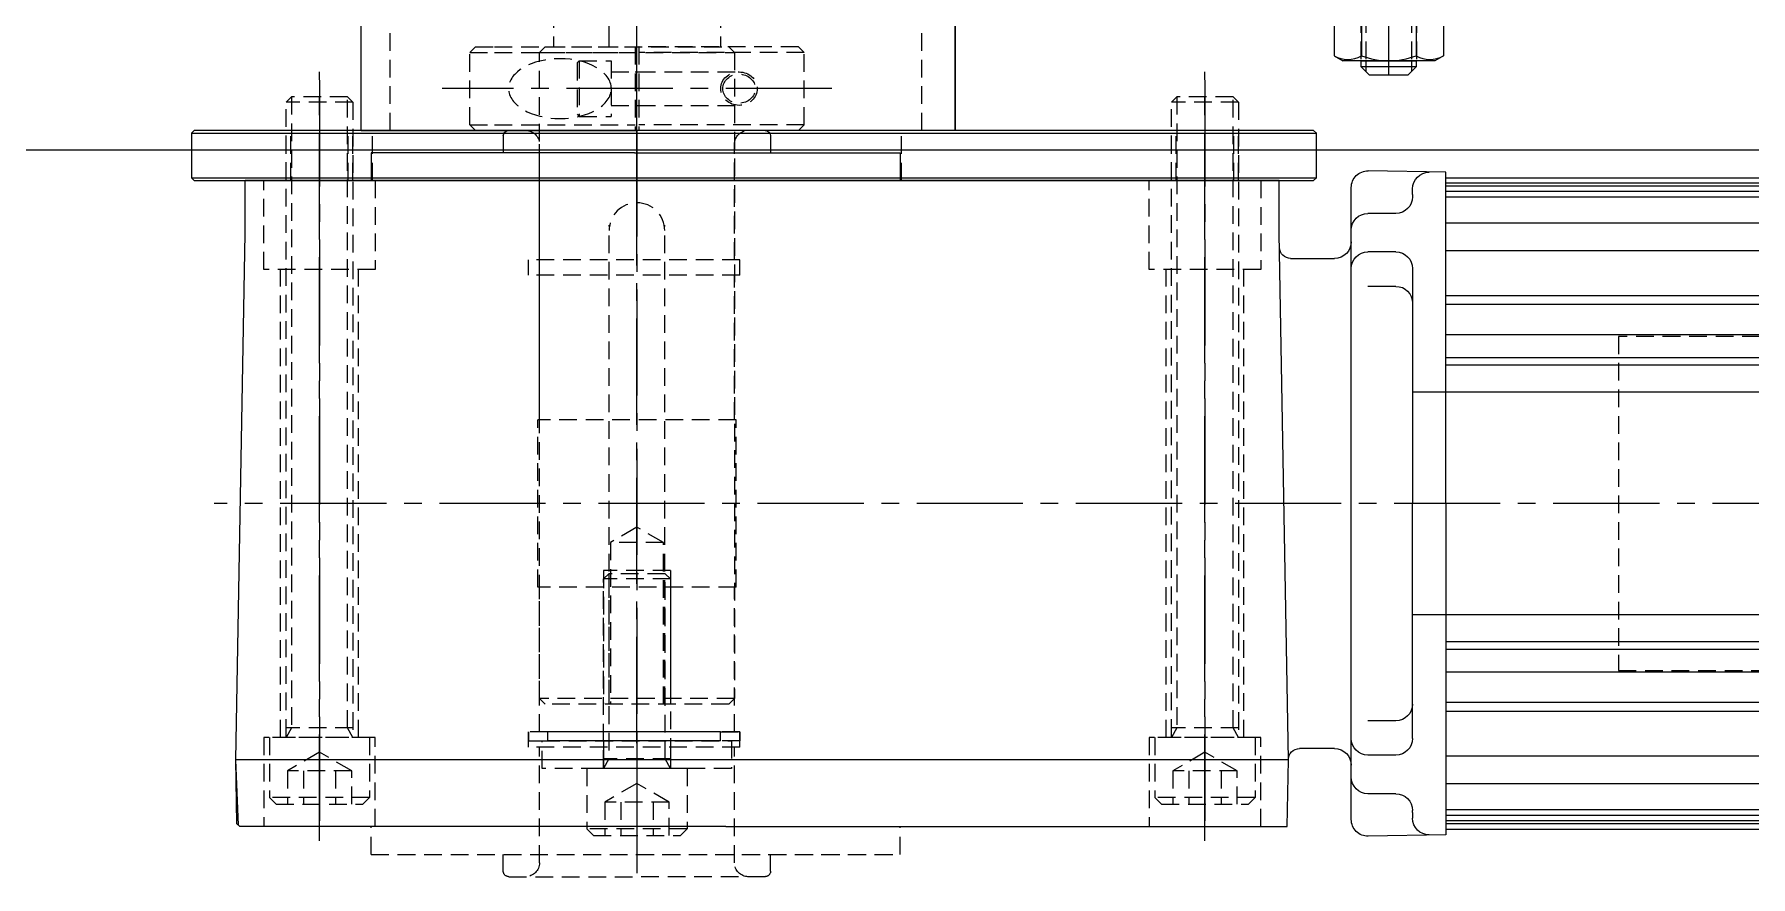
# Model space of a CAD drawing. Header units: millimetres. Extents: x 0 to 10987, y 0 to 7892.
# Drawn here: x 2085.9 to 2394.1, y 6133.4 to 6284.7 of the extents above; entities that cross this region are included whole.
import ezdxf

# ---------------------------------------------------------------- set-up
doc = ezdxf.new("R2010")
doc.units = ezdxf.units.MM
for name, pattern in [('CENTER2', [28.575, 19.05, -3.175, 3.175, -3.175]), ('HIDDEN', [9.525, 6.35, -3.175]), ('HIDDEN2', [4.7625, 3.175, -1.5875])]:
    doc.linetypes.add(name, pattern=pattern)
for name, color, linetype, lineweight in [('01_外形線', 7, 'Continuous', 25), ('03_かくれ線', 6, 'HIDDEN2', 13), ('04_HIDDEN', 2, 'HIDDEN', 13), ('04_中心線', 1, 'CENTER2', 9)]:
    doc.layers.add(name, color=color, linetype=linetype, lineweight=lineweight)
doc.layers.add('10_DRAFT', color=8, linetype='Continuous', lineweight=0, plot=False)

# ---------------------------------------------------------------- blocks, each defined once
blk = doc.blocks.new('GM-SHYF-RH 0.4kW、1／160、＊＊V、60Hzb')
at = {"layer": '01_外形線'}
for p, q in [((-24, 133), (-24, 130)), ((-23, 134), (0, 134)), ((23, 134), (0, 134)), ((24, 133), (24, 130)), ((-47.27, 130), (-47.27, 125)), ((0.46, 130), (-47.27, 130)), ((0.46, 130), (47.73, 130)), ((47.73, 130), (47.73, 125)), ((-145.27, 126.48), (-131.32, 126.74)), ((-145.27, 67), (-145.27, 126.5)), ((-145.27, 125.5), (-242.27, 125.5)), ((-242.27, 124.5), (-145.27, 124.5)), ((-242.27, 124), (-145.27, 124)), ((-139.27, 122.5), (-139.27, 123.5)), ((-128.27, 10.26), (-128.27, 123.74)), ((-115.33, 115.5), (-115.33, 125)), ((-115.33, 125), (-15.97, 125)), ((-15.97, 125), (70.37, 125)), ((70.37, 115.5), (70.37, 125)), ((-242.27, 123), (-145.27, 123)), ((-242.27, 122), (-145.27, 122)), ((-139.27, 122.5), (-139.27, 122.1)), ((-242.27, 117.32), (-145.27, 117.32)), ((-136.27, 119.1), (-131.27, 119.1)), ((-116.98, 21), (-115.33, 115.5)), ((72.02, 21), (70.37, 115.5)), ((-242.27, 112.37), (-145.27, 112.37)), ((-136.27, 112.18), (-131.27, 112.18)), ((-117.38, 111), (-125.27, 111)), ((-139.27, 109.18), (-139.27, 67)), ((-136.27, 106), (-131.27, 106)), ((-242.27, 104.32), (-145.27, 104.32)), ((-242.27, 102.71), (-145.27, 102.71)), ((-242.27, 97.28), (-145.27, 97.28)), ((-242.27, 93.19), (-145.27, 93.19)), ((-242.27, 91.83), (-145.27, 91.83)), ((-242.27, 87), (-145.27, 87)), ((-145.27, 87), (-139.27, 87)), ((-145.27, 67), (-145.27, 7.5)), ((-139.27, 24.82), (-139.27, 67)), ((-242.27, 47), (-145.27, 47)), ((-145.27, 47), (-139.27, 47)), ((-242.27, 42.17), (-145.27, 42.17)), ((-242.27, 40.81), (-145.27, 40.81)), ((-242.27, 36.72), (-145.27, 36.72)), ((-242.27, 31.29), (-145.27, 31.29)), ((-242.27, 29.68), (-145.27, 29.68)), ((-136.27, 28), (-131.27, 28)), ((-242.27, 21.63), (-145.27, 21.63)), ((-136.27, 21.82), (-131.27, 21.82)), ((-125.27, 23), (-118.98, 23)), ((-116.77, 9), (-116.98, 21)), ((-116.98, 21), (-15.97, 21)), ((-15.97, 21), (72.02, 21)), ((71.82, 9.5), (72.02, 21)), ((-242.27, 16.68), (-145.27, 16.68)), ((-136.27, 14.9), (-131.27, 14.9)), ((-242.27, 12), (-145.27, 12)), ((-242.27, 11), (-145.27, 11)), ((-242.27, 10), (-145.27, 10)), ((-242.27, 9.5), (-145.27, 9.5)), ((-139.27, 11.5), (-139.27, 11.9)), ((-139.27, 11.5), (-139.27, 11.9)), ((-139.27, 11.5), (-139.27, 10.5)), ((71.31, 9), (71.82, 9.5)), ((-145.27, 8.5), (-242.27, 8.5)), ((-145.27, 7.52), (-131.32, 7.26)), ((-15.97, 9), (-116.77, 9)), ((-15.97, 9), (71.31, 9))]:
    blk.add_line(p, q, dxfattribs=at)
for centre, radius, start, end in [((-23, 133), 1, 90, 180), ((23, 133), 1, 0, 90), ((-142.27, 123.5), 3, 0, 90), ((-131.27, 123.74), 3, 0, 90.9812), ((-136.27, 122.1), 3, 180, 270), ((-131.27, 116.1), 3, 0, 90), ((-136.27, 109.18), 3, 90, 180), ((-131.27, 109.18), 3, 0, 90), ((-125.27, 114), 3, 180, 270), ((-117.38, 113), 2, 270, 359), ((-136.27, 103), 3, 90, 180), ((-136.27, 31), 3, 180, 270), ((-136.27, 24.82), 3, 180, 270), ((-131.27, 24.82), 3, 270, 0), ((-125.27, 20), 3, 90, 180), ((-118.98, 21), 2, 359, 90), ((-131.27, 17.9), 3, 270, 0), ((-136.27, 11.9), 3, 90, 180), ((-142.27, 10.5), 3, 270, 0), ((-131.27, 10.26), 3, 269.0188, 0)]:
    blk.add_arc(centre, radius, start, end, dxfattribs=at)
at = {"layer": '03_かくれ線'}
for p, q in [((-17.5, 110.75), (-17.5, 131.5)), ((17.5, 110.75), (17.5, 131.5)), ((-112, 125), (-112, 109)), ((-92, 109), (-92, 125)), ((47, 125), (47, 109)), ((67, 109), (67, 125)), ((-112, 109), (-92, 109)), ((-109, 25), (-109, 109)), ((-95, 25), (-95, 109)), ((-18.5, 108), (-18.5, 110.75)), ((-18.5, 110.75), (19.5, 110.75)), ((-18.5, 108), (19.5, 108)), ((-17.5, 82), (-17.5, 108)), ((17.5, 82), (17.5, 108)), ((19.5, 108), (19.5, 110.75)), ((47, 109), (67, 109)), ((50, 25), (50, 109)), ((64, 25), (64, 109)), ((-17.8, 52), (-17.8, 82)), ((-17.8, 82), (17.8, 82)), ((17.8, 52), (17.8, 82)), ((-17.8, 52), (17.8, 52)), ((-17.5, 26), (-17.5, 52)), ((17.5, 26), (17.5, 52)), ((-112, 9), (-112, 25)), ((-112, 25), (-92, 25)), ((-92, 25), (-92, 9)), ((-18.5, 23.25), (-18.5, 26)), ((-18.5, 26), (19.5, 26)), ((19.5, 23.25), (19.5, 26)), ((47, 9), (47, 25)), ((47, 25), (67, 25)), ((67, 25), (67, 9)), ((-18.5, 23.25), (19.5, 23.25)), ((-17.5, 2.5), (-17.5, 23.25)), ((17.5, 2.5), (17.5, 23.25)), ((-47.27, 4), (-47.27, 9)), ((47.73, 4), (47.73, 9)), ((0.23, 4), (-47.27, 4)), ((47.73, 4), (-47.27, 4)), ((-24, 1), (-24, 4)), ((24, 1), (24, 4)), ((-23, 0), (0, 0)), ((23, 0), (0, 0))]:
    blk.add_line(p, q, dxfattribs=at)
blk.add_lwpolyline([(-249.27, 97), (-176.27, 97), (-176.27, 37), (-249.27, 37)], close=True, dxfattribs=at)
for centre, radius, start, end in [((-20, 131.5), 2.5, 0, 90), ((20, 131.5), 2.5, 90, 180), ((-23, 1), 1, 180, 270), ((-20, 2.5), 2.5, 270, 0), ((20, 2.5), 2.5, 180, 270), ((23, 1), 1, 270, 0)]:
    blk.add_arc(centre, radius, start, end, dxfattribs=at)
at = {"layer": '04_中心線'}
for p, q in [((0, 134), (0, 0)), ((-102, 6.46), (-102, 127.76)), ((57, 6.46), (57, 127.76)), ((-297.9, 67), (75.91, 67))]:
    blk.add_line(p, q, dxfattribs=at)
blk = doc.blocks.new('A$C23C91DF0_1_1')
at = {"color": 0}
for points in [[(0, 18.5), (1.6, 18.5), (1.6, 15), (0, 15)], [(0, -19.5), (1.6, -19.5), (1.6, -16), (0, -16)]]:
    blk.add_lwpolyline(points, close=True, dxfattribs=at)
at = {"layer": '10_DRAFT'}
for p, q in [((0, 15), (0, -16)), ((1.6, 15), (1.6, -16))]:
    blk.add_line(p, q, dxfattribs=at)
blk = doc.blocks.new('FWSSS-D34-V12.5-T5.0a')
at = {"color": 0}
blk.add_lwpolyline([(0, 17), (5, 17), (5, -17), (0, -17)], close=True, dxfattribs=at)
at = {"layer": '04_HIDDEN'}
for p, q in [((0, 6), (5, 6)), ((0, -6), (5, -6))]:
    blk.add_line(p, q, dxfattribs=at)
at = {"layer": '10_DRAFT'}
blk.add_line((0, 0), (5, 0), dxfattribs=at)

msp = doc.modelspace()

# ---------------------------------------------------------------- linework, layer by layer
at = {"layer": '01_外形線'}
for p, q in [((2144.585, 6267.442), (2144.585, 6318.942)), ((2251.228, 6267.442), (2251.228, 6318.942)), ((2251.228, 6318.942), (2251.228, 6267.442)), ((2319.263, 6287.942), (2319.263, 6280.845)), ((2324.171, 6287.942), (2324.171, 6280.845)), ((2333.986, 6287.942), (2333.986, 6280.845)), ((2338.893, 6287.942), (2338.893, 6280.845)), ((2319.263, 6280.845), (2320.828, 6279.942)), ((2337.328, 6279.942), (2320.828, 6279.942)), ((2324.078, 6279.942), (2334.078, 6279.942)), ((2324.078, 6279.942), (2324.078, 6278.942)), ((2324.078, 6278.942), (2325.578, 6277.442)), ((2324.078, 6278.942), (2334.078, 6278.942)), ((2324.978, 6279.942), (2324.978, 6278.042)), ((2334.078, 6278.942), (2332.578, 6277.442)), ((2333.178, 6279.942), (2333.178, 6278.042)), ((2334.078, 6278.942), (2334.078, 6279.942)), ((2338.893, 6280.845), (2337.328, 6279.942)), ((2325.578, 6277.442), (2332.578, 6277.442)), ((2114.578, 6267.442), (2114.078, 6266.942)), ((2114.078, 6266.942), (2114.078, 6258.942)), ((2114.078, 6266.942), (2316.078, 6266.942)), ((2315.578, 6267.442), (2114.578, 6267.442)), ((2144.585, 6267.442), (2194.078, 6267.442)), ((2144.585, 6267.442), (2194.078, 6267.442)), ((2251.228, 6267.442), (2194.078, 6267.442)), ((2251.228, 6267.442), (2194.078, 6267.442)), ((2316.078, 6266.942), (2315.578, 6267.442)), ((2316.078, 6258.942), (2316.078, 6266.942)), ((2114.078, 6258.942), (2114.578, 6258.442)), ((2114.078, 6258.942), (2316.078, 6258.942)), ((2114.578, 6258.442), (2315.578, 6258.442)), ((2315.578, 6258.442), (2316.078, 6258.942)), ((2122.514, 6142.691), (2122.059, 6154.442))]:
    msp.add_line(p, q, dxfattribs=at)
msp.add_lwpolyline([(2034.078, 6263.942), (2824.078, 6263.942), (2829.078, 6268.942), (2829.078, 6303.942), (2029.078, 6303.942), (2029.078, 6268.942)], close=True, dxfattribs=at)
for centre, radius, start, end in [((2321.717, 6285.095), 4.907, 240.00001, 299.99999), ((2329.078, 6293.721), 13.779, 249.136, 290.864), ((2336.439, 6285.095), 4.907, 240.00001, 299.99999)]:
    msp.add_arc(centre, radius, start, end, dxfattribs=at)
at = {"layer": '03_かくれ線'}
for p, q in [((2179.078, 6341.442), (2179.078, 6282.442)), ((2209.078, 6341.442), (2209.078, 6282.442)), ((2149.781, 6267.442), (2149.781, 6322.442)), ((2194.078, 6267.442), (2194.078, 6322.442)), ((2245.228, 6267.442), (2245.228, 6322.442)), ((2324.078, 6302.442), (2324.078, 6279.942)), ((2324.978, 6302.442), (2324.978, 6279.942)), ((2333.178, 6302.442), (2333.178, 6279.942)), ((2334.078, 6302.442), (2334.078, 6279.942)), ((2164.078, 6281.442), (2165.078, 6282.442)), ((2164.078, 6268.442), (2164.078, 6281.442)), ((2164.078, 6281.442), (2168.503, 6281.441)), ((2165.078, 6282.442), (2168.503, 6282.442)), ((2168.503, 6282.442), (2193.758, 6282.442)), ((2168.503, 6281.442), (2193.758, 6281.442)), ((2176.578, 6281.442), (2177.578, 6282.442)), ((2176.578, 6281.442), (2211.578, 6281.442)), ((2176.578, 6165.442), (2176.578, 6281.442)), ((2177.578, 6282.442), (2210.578, 6282.442)), ((2193.758, 6282.442), (2193.758, 6267.442)), ((2223.078, 6282.442), (2194.398, 6282.442)), ((2194.398, 6282.442), (2194.398, 6267.442)), ((2224.078, 6281.442), (2194.398, 6281.442)), ((2211.578, 6281.442), (2210.578, 6282.442)), ((2211.578, 6281.442), (2211.578, 6165.442)), ((2224.078, 6281.442), (2223.078, 6282.442)), ((2224.078, 6268.442), (2224.078, 6281.442)), ((2183.33, 6279.55), (2183.714, 6279.934)), ((2183.33, 6279.55), (2183.33, 6270.334)), ((2183.708, 6279.927), (2183.714, 6269.95)), ((2183.714, 6279.934), (2189.474, 6279.934)), ((2189.474, 6279.934), (2189.474, 6269.95)), ((2189.474, 6277.942), (2212.412, 6277.942)), ((2193.758, 6277.942), (2194.398, 6277.942)), ((2193.758, 6277.942), (2194.398, 6277.942)), ((2189.474, 6271.942), (2212.412, 6271.942)), ((2193.758, 6271.942), (2194.398, 6271.942)), ((2193.758, 6271.942), (2194.398, 6271.942)), ((2183.33, 6270.334), (2183.714, 6269.95)), ((2183.714, 6269.95), (2189.474, 6269.95)), ((2131.078, 6258.442), (2131.078, 6267.442)), ((2131.928, 6258.442), (2131.928, 6267.442)), ((2142.228, 6258.442), (2142.228, 6267.442)), ((2143.078, 6258.442), (2143.078, 6267.442)), ((2146.578, 6258.442), (2146.578, 6267.442)), ((2164.078, 6268.442), (2168.503, 6268.443)), ((2164.078, 6268.442), (2165.078, 6267.442)), ((2165.078, 6267.442), (2168.503, 6267.442)), ((2168.503, 6268.443), (2193.758, 6268.447)), ((2168.503, 6267.442), (2193.758, 6267.442)), ((2224.078, 6268.442), (2194.398, 6268.447)), ((2223.078, 6267.442), (2194.398, 6267.442)), ((2224.078, 6268.442), (2223.078, 6267.442)), ((2241.578, 6258.442), (2241.578, 6267.442)), ((2290.078, 6258.442), (2290.078, 6267.442)), ((2290.928, 6258.442), (2290.928, 6267.442)), ((2301.228, 6258.442), (2301.228, 6267.442)), ((2302.078, 6258.442), (2302.078, 6267.442)), ((2189.078, 6164.442), (2189.078, 6250.442)), ((2199.078, 6164.442), (2199.078, 6250.442)), ((2194.078, 6196.184), (2189.328, 6193.442)), ((2198.828, 6193.442), (2194.078, 6196.184)), ((2189.328, 6193.442), (2189.328, 6164.442)), ((2198.828, 6193.442), (2189.328, 6193.442)), ((2198.828, 6164.442), (2198.828, 6193.442)), ((2200.078, 6188.442), (2188.078, 6188.442)), ((2188.078, 6188.442), (2188.078, 6164.442)), ((2200.078, 6188.442), (2200.078, 6164.442)), ((2177.578, 6164.442), (2176.578, 6165.442)), ((2211.578, 6165.442), (2176.578, 6165.442)), ((2210.578, 6164.442), (2177.578, 6164.442)), ((2211.578, 6165.442), (2210.578, 6164.442))]:
    msp.add_line(p, q, dxfattribs=at)
at = {"layer": '03_かくれ線', "transparency": 33554559}
for p, q in [((2131.078, 6272.495), (2132.025, 6273.442)), ((2131.078, 6158.551), (2131.078, 6272.495)), ((2143.078, 6272.495), (2131.078, 6272.495)), ((2132.025, 6273.442), (2132.025, 6160.192)), ((2142.131, 6273.442), (2132.025, 6273.442)), ((2142.131, 6160.192), (2142.131, 6273.442)), ((2142.131, 6273.442), (2143.078, 6272.495)), ((2143.078, 6272.495), (2143.078, 6158.551)), ((2290.078, 6272.495), (2291.025, 6273.442)), ((2290.078, 6158.551), (2290.078, 6272.495)), ((2302.078, 6272.495), (2290.078, 6272.495)), ((2291.025, 6273.442), (2291.025, 6160.192)), ((2301.131, 6273.442), (2291.025, 6273.442)), ((2301.131, 6160.192), (2301.131, 6273.442)), ((2301.131, 6273.442), (2302.078, 6272.495)), ((2302.078, 6272.495), (2302.078, 6158.551)), ((2188.078, 6186.895), (2189.025, 6187.842)), ((2188.078, 6152.952), (2188.078, 6186.895)), ((2200.078, 6186.895), (2188.078, 6186.895)), ((2189.025, 6187.842), (2189.025, 6154.592)), ((2199.131, 6187.842), (2189.025, 6187.842)), ((2199.131, 6154.592), (2199.131, 6187.842)), ((2199.131, 6187.842), (2200.078, 6186.895)), ((2200.078, 6186.895), (2200.078, 6152.952)), ((2146.078, 6158.442), (2128.078, 6158.442)), ((2128.078, 6158.442), (2128.078, 6147.642)), ((2132.025, 6160.192), (2131.078, 6158.442)), ((2143.078, 6160.192), (2131.078, 6160.192)), ((2143.078, 6158.442), (2142.131, 6160.192)), ((2146.078, 6158.442), (2146.078, 6147.642)), ((2305.078, 6158.442), (2287.078, 6158.442)), ((2287.078, 6158.442), (2287.078, 6147.642)), ((2291.025, 6160.192), (2290.078, 6158.442)), ((2302.078, 6160.192), (2290.078, 6160.192)), ((2302.078, 6158.442), (2301.131, 6160.192)), ((2305.078, 6158.442), (2305.078, 6147.642)), ((2137.078, 6155.775), (2131.305, 6152.442)), ((2142.852, 6152.442), (2137.078, 6155.775)), ((2296.078, 6155.775), (2290.305, 6152.442)), ((2301.852, 6152.442), (2296.078, 6155.775)), ((2131.305, 6152.442), (2131.305, 6146.442)), ((2142.852, 6152.442), (2131.305, 6152.442)), ((2134.191, 6152.442), (2134.191, 6146.442)), ((2139.965, 6152.442), (2139.965, 6146.442)), ((2142.852, 6146.442), (2142.852, 6152.442)), ((2203.078, 6152.842), (2185.078, 6152.842)), ((2185.078, 6152.842), (2185.078, 6142.042)), ((2189.025, 6154.592), (2188.078, 6152.842)), ((2200.078, 6154.592), (2188.078, 6154.592)), ((2200.078, 6152.842), (2199.131, 6154.592)), ((2203.078, 6152.842), (2203.078, 6142.042)), ((2290.305, 6152.442), (2290.305, 6146.442)), ((2301.852, 6152.442), (2290.305, 6152.442)), ((2293.191, 6152.442), (2293.191, 6146.442)), ((2298.965, 6152.442), (2298.965, 6146.442)), ((2301.852, 6146.442), (2301.852, 6152.442)), ((2194.078, 6150.175), (2188.305, 6146.842)), ((2199.852, 6146.842), (2194.078, 6150.175)), ((2128.078, 6147.642), (2129.278, 6146.442)), ((2146.078, 6147.642), (2128.078, 6147.642)), ((2129.278, 6146.442), (2144.878, 6146.442)), ((2144.878, 6146.442), (2146.078, 6147.642)), ((2188.305, 6146.842), (2188.305, 6140.842)), ((2199.852, 6146.842), (2188.305, 6146.842)), ((2191.191, 6146.842), (2191.191, 6140.842)), ((2196.965, 6146.842), (2196.965, 6140.842)), ((2199.852, 6140.842), (2199.852, 6146.842)), ((2287.078, 6147.642), (2288.278, 6146.442)), ((2305.078, 6147.642), (2287.078, 6147.642)), ((2288.278, 6146.442), (2303.878, 6146.442)), ((2303.878, 6146.442), (2305.078, 6147.642)), ((2185.078, 6142.042), (2186.278, 6140.842)), ((2203.078, 6142.042), (2185.078, 6142.042)), ((2186.278, 6140.842), (2201.878, 6140.842)), ((2201.878, 6140.842), (2203.078, 6142.042))]:
    msp.add_line(p, q, dxfattribs=at)
at = {"layer": '03_かくれ線'}
msp.add_arc((2194.078, 6249.442), 5, 0, 180, dxfattribs=at)
at = {"layer": '03_かくれ線', "extrusion": (0, 0, -1)}
msp.add_ellipse((2180.254, 6274.942), major_axis=(9.225, 0), ratio=0.5827704, dxfattribs=at)
at = {"layer": '03_かくれ線'}
msp.add_ellipse((2212.412, 6274.942), major_axis=(-3.282, 0), ratio=0.9141094, dxfattribs=at)
msp.add_ellipse((2212.412, 6274.942), major_axis=(2.922, 0), ratio=0.8936824, start_param=-3.141592653589793, end_param=3.141592653589793, dxfattribs=at)
at = {"layer": '04_中心線'}
for p, q in [((2194.078, 6157.442), (2194.078, 6699.442)), ((2189.078, 6282.442), (2189.078, 6655.442)), ((2194.078, 6261.442), (2194.078, 6328.442)), ((2329.078, 6277.442), (2329.078, 6308.842)), ((2329.078, 6282.442), (2329.078, 6307.442)), ((2194.078, 6267.442), (2194.078, 6282.442)), ((2137.078, 6247.942), (2137.078, 6277.942)), ((2229.078, 6274.942), (2159.078, 6274.942)), ((2194.078, 6247.942), (2194.078, 6277.942)), ((2296.078, 6247.942), (2296.078, 6277.942))]:
    msp.add_line(p, q, dxfattribs=at)
at = {"layer": '04_中心線', "transparency": 33554610}
for p, q in [((2137.078, 6276.442), (2137.078, 6143.442)), ((2296.078, 6276.442), (2296.078, 6143.442))]:
    msp.add_line(p, q, dxfattribs=at)

# ---------------------------------------------------------------- block references
at = {"xscale": -1}
msp.add_blockref('GM-SHYF-RH 0.4kW、1／160、＊＊V、60Hzb', (2194.078, 6133.442), dxfattribs=at)
at = {"layer": '03_かくれ線', "transparency": 33554559, "rotation": 270}
for name, p in [('A$C23C91DF0_1_1', (2194.078, 6159.442)), ('FWSSS-D34-V12.5-T5.0a', (2194.078, 6157.842))]:
    msp.add_blockref(name, p, dxfattribs=at)

doc.saveas('drawing.dxf')
